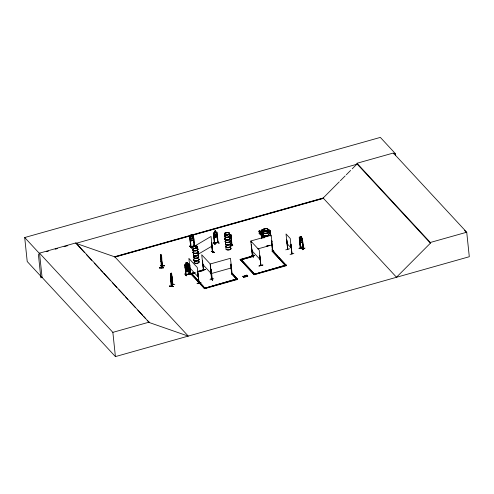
<?xml version="1.0" encoding="UTF-8"?>
<svg xmlns="http://www.w3.org/2000/svg" width="494" height="494" viewBox="0 0 494 494"><rect width="100%" height="100%" fill="white"/><g stroke="black" fill="none" stroke-linecap="round" stroke-linejoin="round"><path stroke-width="0.74" d="M170.85 279.122L171.122 280.098L172.153 278.548L172.196 277.177M172.153 277.171L172.122 278.573M161.482 258.134L161.211 260.023L160.704 255.281L160.618 256.942C161.674 252.064 162.328 260.684 161.106 261.622M169.516 285.946L173.419 286.464L169.528 286.094M173.345 286.551L169.467 286.236M160.655 256.911L160.612 257.541M171.856 276.572L171.313 278.449L170.757 275.621L171.245 273.059L170.776 273.719L170.924 274.886M201.484 270.644L205.263 269.582M162.174 265.852L161.482 267.884L160.581 257.535M162.137 265.71L162.415 265.544L162.365 266.099L161.384 255.559M162.193 266.075L161.124 256.256L161.112 259.078L161.353 258.461M190.215 268.606L190.659 273.991L189.622 264.185L189.912 265.76M190.764 273.596L194.105 272.385M198.718 282.42L199.033 282.506L198.724 282.395M203.448 270.348L201.719 254.774L210.123 263.852L211.765 279.301M211.562 278.863L211.907 279.388M252.385 256.374L252.514 256.003L252.662 256.448M252.687 256.497L251.847 248.908M170.628 275.331L171.548 286.304L172.881 284.34L171.665 273.818L170.473 275.955L171.597 286.267M159.513 267.976C163.137 266.896 166.7 268.427 159.513 267.952M302.433 242.77L302.661 241.739L302.445 242.832L300.012 242.054L299.605 240.751M302.692 241.72L302.464 242.82L299.926 241.77L301.426 237.898L302.39 238.565L303.477 248.883L300.303 247.883M185.176 267.482L185.454 266.167L188.368 265.334L188.832 266.414M185.219 267.476L185.454 266.167M188.541 268.02L188.832 266.754M185.194 267.853L185.701 268.915L188.591 268.069L188.893 266.766M217.014 236.57L217.304 235.311M213.34 233.211L214.155 237.46L217.064 236.62L217.348 235.305M193.846 238.905L193.537 240.201L190.622 241.023L190.11 239.954M231.346 237.805C230.636 241.338 231.791 235.261 230.994 234.613L229.673 234.594L229.587 233.366L229.691 234.613L230.352 234.835L230.587 237.04L230.062 238.157M171.696 286.082C171.424 284.649 170.893 288.521 172.69 284.346M184.966 273.96L186.664 275.813L184.991 273.935M184.972 274.108L186.473 275.843M189.758 246.271C195.76 251.94 185.608 242.165 191.518 247.729M191.351 247.951L189.776 246.253M213.328 242.708C216.675 245.574 214.452 244.24 213.494 242.474M212.457 280.351L211.024 278.412M251.786 255.522L253.416 257.263L251.798 255.367M301.47 246.926L299.024 248.525M244.135 275.899L243.999 276.591L244.425 275.819L244.227 276.634L245.283 276.918L244.209 276.436L244.425 275.819M246.883 275.127L246.667 275.745L247.741 276.22L246.691 275.942L246.883 275.127L246.457 275.893L245.629 275.479C244.654 276.053 247.932 276.053 245.327 275.566M243.993 277.276L244.135 276.578L243.703 277.362L243.9 276.529L242.869 276.257L243.925 276.733L243.703 277.362M246.432 276.387L246.16 276.665L246.592 275.887M246.45 276.584L246.667 275.745M246.16 276.665L246.364 275.837M300.618 247.642L300.259 247.543L300.71 247.587M303.137 248.451L303.563 248.822L300.34 247.92L299.271 237.583L300.266 237.491M302.149 239.182L302.526 239.213L302.149 239.182L303.162 248.809L303.088 248.42M160.674 255.299L160.964 254.62L162.341 266.105M160.778 255.386L160.958 254.682M160.822 255.781L160.976 255.386M161.205 255.373L160.921 255.824M164.409 265.778L160.377 265.729M161.495 267.859L162.316 265.852M162.452 265.926L161.699 267.847M171.399 286.248L170.418 276.671M195.809 248.229L195.735 247.883M195.68 248.093L196.112 248.062M225.925 233.026L226.005 232.902A2.563 1.229 -6 0 0 225.4 235.027A2.563 1.229 -6 0 0 229.475 233.878A2.563 1.229 -6 0 0 225.968 232.865L226.061 233.001M227.777 234.823L227.635 234.465L227.536 234.854M227.456 234.786L227.573 234.496M227.944 234.594L227.53 234.551M227.907 234.749L227.715 234.835M264.908 228.975L264.759 229.16M266.136 230.846L266.18 230.513L265.97 230.877M185.182 265.235L184.842 265.334L185.182 265.235L186.226 274.917C184.941 274.077 187.948 275.541 189.566 273.843M189.622 273.898L185.886 275.01L184.842 264.667L185.194 264.129L188.06 263.29L188.56 263.598L189.585 273.911L188.517 264.253L188.177 264.352L189.227 274.028L189.258 273.657C190.221 273.349 188.442 273.559 189.295 274.009M212.395 251.656L212.389 252.051L212.809 251.909L211.765 242.319L211.407 242.431L212.513 252.088L211.407 242.431M214.717 243.449L213.68 233.773L214.729 243.357M218.132 242.48L217.033 232.155L216.533 231.847L213.649 232.674L213.297 233.211L214.365 243.536L218.144 242.461L217.706 242.233M231.742 273.448L232.186 273.781L232.094 273.355M232.044 273.719L231.711 273.824L230.741 264.216L231.081 264.117M252.588 256.386L253.064 256.337L252.409 250.946M190.727 247.043L189.758 237.435L190.104 237.336L191.141 247.025L191.098 246.667M194.562 246.055L190.801 247.111L189.764 236.768L190.647 240.973L193.506 240.17M185.985 270.885L188.832 270.064L189.202 269.563L188.016 270.348M190.153 236.293L189.82 236.793L190.116 236.237L193.024 235.44L193.512 235.731L194.513 246.074M170.905 284.093L174.777 284.433M171.535 285.822L172.585 284.278M170.912 273.812L171.183 273.423L170.955 274.207M291.719 253.502L291.831 253.941L290.231 238.497L286.032 233.958L287.681 249.47L287.761 249.001M291.96 253.817L290.978 244.295M263.895 235.7L262.944 236.577L259.146 233.347L259.054 232.779L260.912 231.056L261.536 231.13L263.598 233.174L260.894 231.081L261.283 230.661C263.03 231.674 261.474 227.876 262.116 230.778L261.579 231.143L261.814 233.347L262.536 234.366L263.697 234.502M261.283 230.661L263.382 230.902M261.684 238.398L261.036 231.68L259.992 232.581L261.795 234.335L262.536 233.656L260.752 231.859L261.209 233.137L259.671 232.878L261.27 233.495L261.906 235.088L261.653 233.545L263.277 233.829L261.61 233.199L261.042 231.686M261.326 231.791L260.98 231.748M263.24 229.741L261.993 229.599M261.771 235.422C260.412 232.322 262.104 237.447 263.969 235.675M259.418 230.612L260.387 231.606M260.381 231.55L261.122 231.532L262.932 233.292L263.308 234.403L262.567 235.088L261.4 234.699L259.591 232.946L259.665 232.266L258.64 231.322L259.43 230.593M259.146 233.347L261.74 235.866M299.278 237.633L299.574 237.311L301.97 238.065L302.353 238.596L303.44 248.89M172.005 278.604L172.61 284.532L172.721 283.964M190.499 273.818L190.647 273.441M202.985 264.278L203.652 270.329L197.217 271.928M192.598 234.774L323.156 198.014L339.298 181.798M340.372 180.718L345.22 175.858M346.294 174.777L350.598 170.449M352.216 168.831L356.52 164.508M396.491 277.22L430.398 243.178L430.323 242.474L356.983 163.267L393.385 153.017L466.725 232.223L469.3 256.719L188.214 336.105L149.312 322.557L147.218 320.291M214.557 232.476L213.976 233.051L214.211 235.255L214.927 236.021L216.082 235.687L216.6 234.564L216.372 232.359L215.711 232.143M262.932 236.527L263.864 235.669M194.191 246.247L194.216 246.389M264.568 228.883A2.563 1.229 -6 0 0 264 231.044A2.563 1.229 -6 0 0 268.075 229.895A2.563 1.229 -6 0 0 264.568 228.883L264.951 229.049M266.377 230.618L265.97 230.642L266.389 230.809M266.235 230.926L266.624 230.735M172.795 284.501L171.202 273.052M212.389 252.051L212.698 251.866M213.482 242.653L215.137 244.357M212.611 280.289L211.037 278.56M299.241 237.602L300.34 247.92M299.704 238.324L299.327 238.293L299.704 238.324L300.599 247.988L300.673 247.562M301.951 238.052L301.278 237.836L301.186 236.638L300.111 236.33L300.031 239.991L300.648 241.103L301.618 241.412L302.044 240.627L301.124 236.688L300.154 236.379L300.303 237.54M302.39 238.565L301.945 238.083M299.012 248.686L301.599 246.944M300.716 247.685L303.409 248.525M303.125 248.772L302.55 242.079M302.26 249.717L304.996 248.031L302.217 249.723M214.273 243.116L214.76 243.165M214.377 243.449L218.052 242.412L218.052 242.048M232.118 273.8L230.47 258.288L210.253 263.981L211.945 279.487L212.124 278.956L212.315 279.363L211.21 269.712L210.87 269.81L211.21 269.712M252.984 255.997L252.508 255.985M272.503 250.501L272.892 250.748M190.733 247.031L194.519 245.975L193.469 236.391L193.129 236.484L194.154 246.154L194.469 245.716M230.957 234.638L232.019 244.975C232.18 244.234 231.013 245.469 231.989 244.524M211.253 251.329L214.402 252.348L211.407 251.23M195.97 245.333L211.049 236.447L212.611 251.884M198.292 254.157L212.056 246.049M287.644 249.396L286.773 239.757M266.229 230.55L266.525 230.735L266.013 230.686M185.843 274.565L189.122 273.713M214.34 243.097L217.7 242.332M217.712 242.498L216.699 232.909L217.039 232.81M252.996 256.355L252.49 256.534L250.779 240.961L259.189 250.038L260.826 265.488L260.789 265.136M272.534 250.761L271.496 241.177L271.891 241.14L271.496 241.177M232.007 244.962L230.185 245.469M196.081 248.105L195.729 247.951M186.781 270.712L185.491 270.638L184.861 264.685M185.911 262.703C189.048 262.092 184.534 262.246 186.096 263.932L185.522 264.506L185.75 266.711L186.466 267.476L187.621 267.137L188.134 266.013L187.905 263.808L187.245 263.592L187.103 262.394L187.245 263.592M185.701 268.915L188.591 268.069M190.456 274.67L188.745 272.83M190.474 274.67L188.788 272.972L190.635 274.652M214.384 231.266L215.625 230.914L214.384 231.266L215.051 237.2M214.6 232.872L215.755 232.538M214.828 235.076L215.983 234.743M213.735 233.829L213.396 233.928M217.317 241.585L219.126 243.215L217.521 241.504M218.015 242.06L217.774 242.214M202.608 260.721L202.756 262.147M251.526 246.753L252.564 256.559M272.163 249.81L273.923 251.489L272.114 249.853M203.435 269.817L197.612 271.397M201.478 270.502L205.195 269.52M205.251 269.434L201.478 270.508M188.659 274.324L192.351 273.133M250.532 256.695L254.324 255.614L250.538 256.843M272.849 250.322L272.571 250.483M250.47 256.8L254.256 255.701M272.793 250.328L272.558 250.835L271.552 241.239M272.898 250.742L272.608 250.835M197.748 273.151L199.051 282.883L198.026 273.262M210.592 269.533L211.58 279.159M260.832 265.29L259.788 255.682L260.943 265.408M231.569 272.83L233.168 274.522L231.563 272.812M197.112 283.439L200.885 282.346M197.094 283.439L200.953 282.42M209.962 279.82L213.729 278.727M259.023 266.007L262.87 265.025M211.982 279.468L212.272 279.369M232.149 273.775L231.853 273.874M262.87 265.012L259.004 266.007M285.773 249.847L289.589 248.785M290.04 254.459L293.868 253.422M149.312 322.557L75.928 242.894L39.52 253.144L42.095 277.591L27.219 261.53L24.7 237.534L380.343 137.4L395.212 153.455L395.447 155.709M46.257 251.712L48.486 251.088M55.174 249.204L57.403 248.575M64.084 246.691L67.802 245.648M357.23 164.15L75.971 243.344L75.928 242.894M393.749 153.869L395.212 153.455M190.838 234.817C194.006 234.242 189.455 234.341 191.024 236.046L190.443 236.614L190.678 238.818L191.394 239.59L192.555 239.263L193.08 238.139L192.845 235.934L192.185 235.718L192.043 234.52L192.185 235.718M42.132 277.461L40.854 277.819L38.353 254.021M115.448 256.497L190.369 235.403M323.329 198.199L114.88 256.892L75.971 243.344L84.357 252.397M114.874 257.102L190.604 235.78M192.086 235.36L322.749 198.569M193.524 236.447L193.129 236.484M229.691 234.613L230.519 234.384M193.741 244.956L195.155 246.37M230.636 235.385L231.031 235.348L230.636 235.385L231.661 245.049M194.482 245.629L194.136 245.808M190.764 246.759L194.13 245.907L191.116 246.574M267.692 229.846C269.755 228.111 268.223 231.6 269.848 230.432L270.348 230.747L270.638 233.921M267.736 229.877L268.897 229.549M267.964 230.013L268.711 229.803L268.755 230.198L268.007 230.408M267.859 231.056L269.866 230.451L270.304 230.772L270.829 235.891M267.902 231.451L269.063 231.124L269.292 233.329M270.484 235.984L269.965 231.495L270.311 231.402M231.266 244.055L232.841 245.753M230.105 245.16L231.575 244.74M230.161 245.215L231.569 244.641M268.236 234.601L269.391 234.273L269.915 233.156L269.687 230.951L269.02 230.729L268.915 229.482M230.13 245.407L231.982 244.888L231.952 244.536M268.168 235.811L270.379 235.212L270.681 233.915M272.169 241.869L271.385 241.016M257.794 248.914L272.231 244.851M272.089 250.847L285.427 265.525L272.12 251.15L272.824 250.637L286.471 265.649L254.083 274.769L240.127 259.43L252.761 255.873L253.07 256.201L240.467 260.06L253.101 256.503L252.465 251.001M191.326 273.478L194.136 272.688M197.643 271.7L202.559 270.317M240.164 259.727L252.792 256.17L253.101 256.503M195.111 272.521L190.931 274.009L195.142 272.824M197.248 272.231L203.565 270.453L202.466 260.566M272.12 251.15L272.855 250.94L277.461 255.917M211.265 273.577L231.476 267.884M190.628 273.676L204.547 288.712L237.676 279.388L232.39 273.41L231.649 273.62L236.935 279.598L231.68 273.923L230.741 264.216M231.68 273.923L232.421 273.713L237.676 279.388M242.869 276.257L243.98 276.387M242.887 276.455L245.259 276.714M245.351 275.763L247.716 276.023M246.907 275.325L246.599 275.207M244.153 276.776L245.283 276.918M246.611 276.084L247.741 276.22M190.61 273.435L204.516 288.416L237.645 279.085M240.127 259.43L254.052 274.466L286.44 265.346M430.323 242.474L466.725 232.223M39.52 253.144L112.86 332.357L149.262 322.107M42.07 277.393L115.411 356.6L188.27 336.087L114.707 256.707M186.133 274.825L186.257 274.627M185.954 274.985L185.886 274.658M214.452 243.523L214.415 243.172M195.994 248.266L195.494 248.161M190.808 246.747L191.203 246.981M227.629 234.527L228.049 234.613M211.278 251.279L214.285 252.391M161.674 258.733L161.149 261.678L160.908 260.678M160.328 265.655L164.416 265.797L160.346 265.803M159.55 267.847L163.563 267.748M198.903 282.901L197.279 267.47L188.875 258.393L190.622 273.972M218.947 243.233L217.298 241.381M232.989 274.541L231.365 272.7M262.036 229.642L263.222 229.759M263.598 233.557L262.438 233.421L262.203 231.217L263.37 231.353L263.524 232.822M217.761 242.566L216.699 232.909M300.562 247.994L299.611 238.386M266.365 230.5L266.68 230.729M185.528 270.607L185.997 270.903M192.993 235.465L193.469 235.762M195.525 248.247L195.68 247.902L195.445 248.161M188.368 265.334L188.869 266.396M188.517 264.253L188.177 264.352M291.985 253.891L290.904 244.221M217.064 236.62L214.161 237.392L213.674 236.354M272.089 249.649L273.713 251.545M430.398 243.178L357.057 163.965L356.983 163.267M323.156 198.014L396.663 277.412M287.039 243.561L291.244 248.099M278.486 257.022L286.471 265.649M251.792 250.557L260.196 259.634M254.484 273.929L241.171 259.554L249.908 269.255M251.446 270.91L254.002 273.676M190.104 237.336L189.758 237.435M193.778 245.098L194.994 246.395M193.759 245.154L194.939 246.432M189.937 246.179L191.542 247.926M202.725 264.37L211.136 273.454M203.262 270.119L203.565 270.453M189.881 267.989L198.292 277.066M203.442 286.52L191.635 273.497L204.979 288.175M86.45 254.663L91.686 260.319M94.311 263.148L99.022 268.242M100.597 269.94L102.69 272.2M103.74 273.33L110.026 280.123M112.644 282.951L116.831 287.477M118.931 289.743L124.167 295.4M125.217 296.53L127.835 299.358M129.928 301.624L135.171 307.28M137.789 310.108L142.5 315.203M143.55 316.333L145.644 318.593M24.7 237.534L39.569 253.595M464.558 230.457L466.348 232.433M185.219 267.816L185.725 268.866M170.856 274.985L172.184 278.227M299.636 240.757L300.068 241.998M286.921 240.541L287.866 249.439M272.855 250.94L271.225 235.249L251.008 240.942L251.162 242.418M267.976 232.186L268.131 233.656M261.382 231.723L262.024 238.435M260.931 231.038L261.734 238.33M251.397 244.635L251.705 247.587M229.729 235.008L229.963 237.213M215.606 230.896L216.205 236.867M215.569 230.945L215.693 232.124M212.278 279.011L212.315 279.363M198.829 282.537L198.847 282.895M191.913 235.187L191.876 234.792L191.129 235.002L191.172 235.397M171.696 275.652L171.85 277.128M160.914 254.62L161.038 255.861M112.86 332.357L115.411 356.6M268.44 234.36A2.569 1.229 -6 0 1 266.42 236.218A2.569 1.229 -6 0 1 263.549 235.07M268.464 234.193A2.606 1.247 -6 0 1 266.408 236.083A2.606 1.247 -6 0 1 263.493 234.916M263.963 237.923A2.563 1.229 -6 0 1 263.963 236.984M263.944 237.762A2.563 1.229 -6 0 1 263.944 236.817M267.847 231.291A2.606 1.247 -6 0 1 266.13 233.44A2.606 1.247 -6 0 1 263.388 231.939M268.569 234.212A2.569 1.229 -6 0 1 266.038 235.817A2.569 1.229 -6 0 1 263.5 234.625M267.828 231.458A2.569 1.229 -6 0 1 266.143 233.569A2.569 1.229 -6 0 1 263.444 232.094M268.446 234.057A2.606 1.247 -6 0 1 266.396 235.947A2.606 1.247 -6 0 1 263.475 234.78M267.828 231.155A2.606 1.247 -6 0 1 267.532 232.865A2.606 1.247 -6 0 1 264.024 233.156A2.606 1.247 -6 0 1 263.71 231.488M268.119 231.266A2.569 1.229 -6 0 1 265.76 233.168A2.569 1.229 -6 0 1 263.395 231.655M269.125 245.228A2.569 1.229 -6 0 1 268.65 245.493M268.075 245.703A2.569 1.229 -6 0 1 266.76 245.889M269.137 245.382A2.569 1.229 -6 0 1 268.668 245.648M268.088 245.858A2.569 1.229 -6 0 1 266.779 246.049M263.815 237.849A2.563 1.229 -6 0 1 263.981 237.2M263.784 237.725A2.575 1.235 -6 0 1 263.957 237.077M198.001 251.73A2.569 1.229 -6 0 1 195.643 253.632A2.569 1.229 -6 0 1 193.271 252.113M197.68 251.31A2.606 1.247 -6 0 1 197.378 253.021A2.606 1.247 -6 0 1 193.87 253.311A2.606 1.247 -6 0 1 193.562 251.65M198.236 253.947A2.569 1.229 -6 0 1 196.211 255.812A2.569 1.229 -6 0 1 193.333 254.663M198.205 253.805A2.556 1.223 -6 0 1 196.192 255.657A2.556 1.223 -6 0 1 193.333 254.509M198.23 253.854A2.575 1.235 -6 0 1 196.198 255.719A2.575 1.235 -6 0 1 193.315 254.571M197.402 248.661A2.606 1.247 -6 0 1 195.686 250.81A2.606 1.247 -6 0 1 192.944 249.309M197.952 251.285A2.569 1.229 -6 0 1 195.26 253.206A2.569 1.229 -6 0 1 193.555 251.366M197.896 249.377A2.569 1.229 -6 0 1 195.031 251.001A2.569 1.229 -6 0 1 192.993 249.47M197.39 248.828A2.569 1.229 -6 0 1 197.724 249.081M198.001 251.434A2.606 1.247 -6 0 1 195.272 253.373A2.606 1.247 -6 0 1 193.543 251.508M197.384 248.525A2.606 1.247 -6 0 1 195.673 250.674A2.606 1.247 -6 0 1 192.932 249.174M197.341 248.383A2.569 1.229 -6 0 1 195.649 250.501A2.569 1.229 -6 0 1 192.944 249.025M198.792 259.282A2.569 1.229 -6 0 1 196.766 261.141A2.569 1.229 -6 0 1 193.895 259.992M198.81 259.115A2.606 1.247 -6 0 1 196.754 261.005A2.606 1.247 -6 0 1 193.839 259.838M198.687 261.252A2.563 1.229 -6 0 1 197.001 263.358A2.563 1.229 -6 0 1 194.309 261.882M198.668 261.104A2.563 1.229 -6 0 1 196.983 263.209A2.563 1.229 -6 0 1 194.29 261.74M198.248 254.194A2.556 1.223 -6 0 1 196.229 256.046A2.556 1.223 -6 0 1 193.37 254.904M198.427 254.354A2.575 1.235 -6 0 1 195.883 255.96A2.575 1.235 -6 0 1 193.339 254.768M198.193 256.213A2.606 1.247 -6 0 1 196.476 258.356A2.606 1.247 -6 0 1 193.734 256.861M198.742 258.837A2.569 1.229 -6 0 1 196.723 260.696A2.569 1.229 -6 0 1 193.852 259.548M198.18 256.38A2.569 1.229 -6 0 1 196.489 258.492A2.569 1.229 -6 0 1 193.79 257.016M198.798 258.98A2.606 1.247 -6 0 1 196.742 260.869A2.606 1.247 -6 0 1 193.827 259.702M198.18 256.077A2.606 1.247 -6 0 1 197.878 257.788A2.606 1.247 -6 0 1 194.37 258.072A2.606 1.247 -6 0 1 194.062 256.411M198.465 256.188A2.569 1.229 -6 0 1 196.112 258.084A2.569 1.229 -6 0 1 193.741 256.571M229.506 238.089A2.569 1.229 -6 0 1 228.148 240.146A2.569 1.229 -6 0 1 224.949 239.053M229.525 237.923A2.606 1.247 -6 0 1 227.808 240.065A2.606 1.247 -6 0 1 225.066 238.571M230.068 240.559A2.563 1.229 -6 0 1 227.382 242.474A2.563 1.229 -6 0 1 225.69 240.64M230.05 240.405A2.563 1.229 -6 0 1 227.37 242.319A2.563 1.229 -6 0 1 225.672 240.485M229.58 235.527A2.606 1.247 -6 0 1 226.851 237.472A2.606 1.247 -6 0 1 225.122 235.607M229.457 237.645A2.569 1.229 -6 0 1 227.771 239.757A2.569 1.229 -6 0 1 225.073 238.281M229.562 235.694A2.569 1.229 -6 0 1 226.87 237.608A2.569 1.229 -6 0 1 225.171 235.774M229.506 237.787A2.606 1.247 -6 0 1 227.79 239.93A2.606 1.247 -6 0 1 225.048 238.435M229.568 235.391A2.606 1.247 -6 0 1 226.839 237.336A2.606 1.247 -6 0 1 225.11 235.471M229.512 235.249A2.569 1.229 -6 0 1 226.826 237.163A2.569 1.229 -6 0 1 225.128 235.329M230.297 245.642A2.569 1.229 -6 0 1 228.611 247.753A2.569 1.229 -6 0 1 225.912 246.278M230.315 245.469A2.606 1.247 -6 0 1 228.599 247.618A2.606 1.247 -6 0 1 225.857 246.117M230.865 248.112A2.563 1.229 -6 0 1 228.846 249.964A2.563 1.229 -6 0 1 225.98 248.822M230.846 247.963A2.563 1.229 -6 0 1 228.827 249.822A2.563 1.229 -6 0 1 225.962 248.673M230.093 240.8A2.563 1.229 -6 0 1 227.74 242.696A2.563 1.229 -6 0 1 225.381 241.183M230.093 240.658A2.575 1.235 -6 0 1 227.728 242.566A2.575 1.235 -6 0 1 225.35 241.047M230.377 243.079A2.606 1.247 -6 0 1 227.981 245.005A2.606 1.247 -6 0 1 225.579 243.468M230.587 245.45A2.569 1.229 -6 0 1 228.228 247.346A2.569 1.229 -6 0 1 225.863 245.833M230.531 243.542A2.569 1.229 -6 0 1 228 245.141A2.569 1.229 -6 0 1 225.462 243.95M230.303 245.333A2.606 1.247 -6 0 1 228.586 247.482A2.606 1.247 -6 0 1 225.844 245.981M230.365 242.943A2.606 1.247 -6 0 1 227.969 244.87A2.606 1.247 -6 0 1 225.567 243.332M229.976 242.548A2.569 1.229 -6 0 1 228.284 244.66A2.569 1.229 -6 0 1 225.585 243.184M203.275 269.848L203.652 270.311L203.225 269.817M186.003 267.662L186.967 268.822L186.331 270.409L187.263 269.02L188.387 269.804L187.479 268.68L188.134 267.038L187.189 268.495L186.003 267.662M186.429 267.1L185.917 268.223L186.145 270.428L186.8 270.638L186.911 271.891L188.14 271.527L187.955 270.304L188.529 269.724L188.294 267.52L187.578 266.76L186.429 267.1M171.399 274.695L170.98 275.3L171.214 277.505L171.634 276.899L171.399 274.695M259.467 230.926L258.992 231.365L259.313 231.674L259.788 231.235L259.467 230.926M187.677 267.705L186.528 268.044L186.763 270.249L187.911 269.909L187.677 267.705M187.806 270.953L187.072 271.169L187.109 271.564L187.85 271.348L187.806 270.953M186.936 262.672L186.201 262.888L186.238 263.277L186.979 263.061L186.936 262.672M187.288 263.987L186.139 264.327L186.368 266.532L187.516 266.192L187.288 263.987M215.403 231.217L214.662 231.433L214.699 231.828L215.446 231.612L215.403 231.217M192.228 236.113L191.067 236.441L191.295 238.645L192.456 238.318L192.228 236.113M236.601 278.962L204.244 288.385L236.601 278.962M286.137 265.019L253.78 274.436L286.137 265.019M263.012 229.951L262.265 229.864L262.308 230.26L263.055 230.346L263.012 229.951M300.969 236.83L300.346 236.632L301.013 237.219L300.969 236.83M301.291 238.262L300.315 237.954L300.55 240.158L301.519 240.467L301.291 238.262M263.975 230.815A2.563 1.229 -6 0 0 268.051 229.667A2.563 1.229 -6 0 0 264.543 228.654A2.563 1.229 -6 0 0 263.975 230.815M263.975 230.908A2.575 1.235 -6 0 0 268.075 229.753A2.575 1.235 -6 0 0 264.549 228.734A2.575 1.235 -6 0 0 263.975 230.908M193.524 248.198A2.569 1.229 -6 0 0 197.619 247.049A2.569 1.229 -6 0 0 194.099 246.031A2.569 1.229 -6 0 0 193.524 248.198M193.555 248.408A2.556 1.223 -6 0 0 197.625 247.266A2.556 1.223 -6 0 0 194.123 246.253A2.563 1.229 -6 0 0 193.555 248.414A2.563 1.229 -6 0 0 197.631 247.266A2.563 1.229 -6 0 0 194.123 246.253A2.556 1.223 -6 0 0 193.555 248.408M225.375 234.798A2.563 1.229 -6 0 0 229.451 233.65A2.563 1.229 -6 0 0 225.943 232.637A2.563 1.229 -6 0 0 225.375 234.798M225.375 234.891A2.575 1.235 -6 0 0 229.475 233.736A2.575 1.235 -6 0 0 225.943 232.717A2.575 1.235 -6 0 0 225.375 234.885A2.575 1.235 -6 0 0 229.475 233.73A2.575 1.235 -6 0 0 225.949 232.717A2.575 1.235 -6 0 0 225.375 234.891"/></g></svg>
